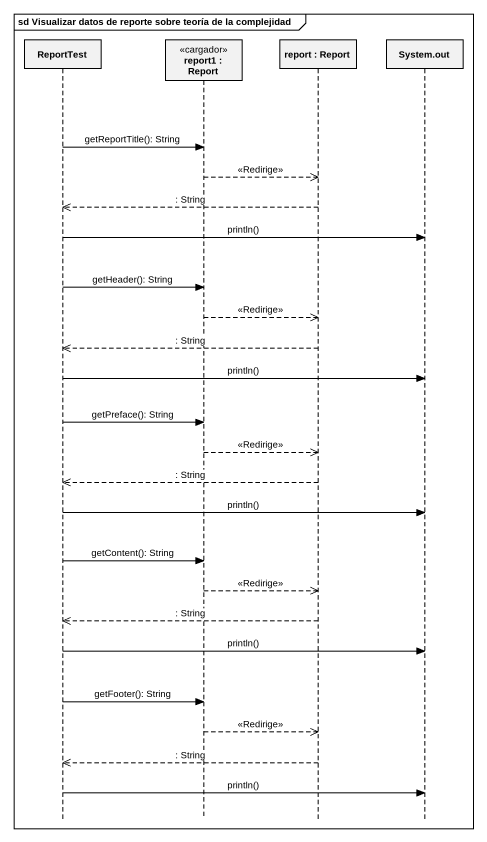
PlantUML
@startuml
mainframe sd Visualizar datos de reporte sobre teoría de la complejidad
hide footbox
participant ReportTest
participant "report1 : Report" as report1 <<cargador>>
participant "report : Report" as report
participant "System.out" as System_out

ReportTest -> report1 : getReportTitle(): String
report1 -->> report : <<Redirige>>
report -->> ReportTest : : String
ReportTest -> System_out : println()
ReportTest -> report1 : getHeader(): String
report1 -->> report : <<Redirige>>
report -->> ReportTest : : String
ReportTest -> System_out : println()
ReportTest -> report1 : getPreface(): String
report1 -->> report : <<Redirige>>
report -->> ReportTest : : String
ReportTest -> System_out : println()
ReportTest -> report1 : getContent(): String
report1 -->> report : <<Redirige>>
report -->> ReportTest : : String
ReportTest -> System_out : println()
ReportTest -> report1 : getFooter(): String
report1 -->> report : <<Redirige>>
report -->> ReportTest : : String
ReportTest -> System_out : println()
@enduml
